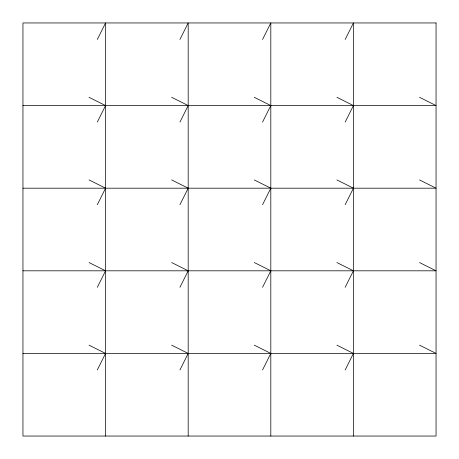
<?xml version="1.0" encoding="UTF-8"?>
<svg xmlns="http://www.w3.org/2000/svg" width="459" height="459" viewBox="0 0 459 459"><rect width="100%" height="100%" fill="white"/><g stroke="black" fill="none" stroke-linecap="round" stroke-linejoin="round"><path stroke-width="0.69" d="M97.308 39.474L105.57 22.95L105.57 436.05M97.308 122.094L105.57 105.57L89.046 97.308M97.308 204.714L105.57 188.19L89.046 179.928M179.928 39.474L188.19 22.95L188.19 436.05M97.308 287.334L105.57 270.81L89.046 262.548M179.928 122.094L188.19 105.57L171.666 97.308M97.308 369.954L105.57 353.43L89.046 345.168M179.928 204.714L188.19 188.19L171.666 179.928M262.548 39.474L270.81 22.95L270.81 436.05M179.928 287.334L188.19 270.81L171.666 262.548M262.548 122.094L270.81 105.57L254.286 97.308M179.928 369.954L188.19 353.43L171.666 345.168M262.548 204.714L270.81 188.19L254.286 179.928M345.168 39.474L353.43 22.95L353.43 436.05M262.548 287.334L270.81 270.81L254.286 262.548M345.168 122.094L353.43 105.57L336.906 97.308M262.548 369.954L270.81 353.43L254.286 345.168M345.168 204.714L353.43 188.19L336.906 179.928M345.168 287.334L353.43 270.81L336.906 262.548M345.168 369.954L353.43 353.43L336.906 345.168M22.95 105.57L436.05 105.57L419.526 97.308M22.95 188.19L436.05 188.19L419.526 179.928M22.95 270.81L436.05 270.81L419.526 262.548M22.95 353.43L436.05 353.43L419.526 345.168M436.05 22.95L22.95 22.95L22.95 436.05L436.05 436.05L436.05 22.95"/></g></svg>
